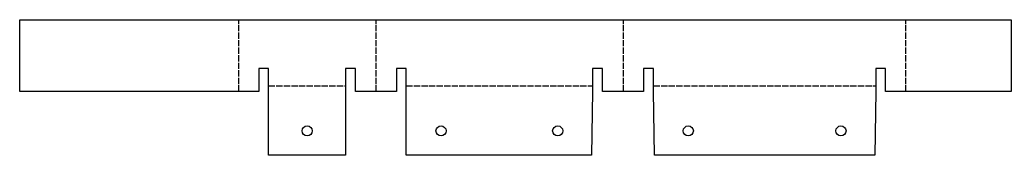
# Model space of a CAD drawing. Header units: millimetres. Extents: x 0 to 200, y -14 to 13.
import ezdxf

# ---------------------------------------------------------------- set-up
doc = ezdxf.new("R2010")
doc.units = ezdxf.units.MM
doc.linetypes.add('DASHED', pattern=[1.524, 1.27, -0.254])
for name, color, linetype in [('BEND_DOWN_45', 6, 'DASHED'), ('BEND_DOWN_90', 6, 'DASHED'), ('BEND_UP_45', 3, 'DASHED'), ('CUT', 7, 'Continuous'), ('TAP', 1, 'Continuous')]:
    doc.layers.add(name, color=color, linetype=linetype)

msp = doc.modelspace()

# ---------------------------------------------------------------- linework, layer by layer
at = {"layer": 'BEND_DOWN_45', "linetype": 'DASHED'}
for p, q in [((121.57, -1.18), (121.57, 13.33)), ((178.44, -1.18), (178.44, 13.33))]:
    msp.add_line(p, q, dxfattribs=at)
at = {"layer": 'BEND_DOWN_90', "linetype": 'DASHED'}
for p, q in [((50.11, 0), (65.61, 0)), ((77.82, 0), (115.32, 0)), ((127.61, 0), (172.36, 0))]:
    msp.add_line(p, q, dxfattribs=at)
at = {"layer": 'BEND_UP_45', "linetype": 'DASHED'}
for p, q in [((44.07, -1.18), (44.07, 13.33)), ((71.78, -1.18), (71.78, 13.33))]:
    msp.add_line(p, q, dxfattribs=at)
at = {"layer": 'CUT'}
msp.add_lwpolyline([(199.63, -1.18), (174.36, -1.18), (174.36, 3.47), (172.36, 3.47), (172.36, -1.18), (172.35, -1.18), (172.18, -14.03), (127.8, -14.03), (127.63, -1.18), (127.61, -1.18), (127.61, 3.47), (125.61, 3.47), (125.61, -1.18), (117.32, -1.18), (117.32, 3.47), (115.32, 3.47), (115.32, -1.18), (115.3, -1.18), (115.14, -14.03), (77.82, -14.03), (77.82, 3.47), (75.82, 3.47), (75.82, -1.18), (67.61, -1.18), (67.61, 3.47), (65.61, 3.47), (65.61, -14.03), (50.11, -14.03), (50.11, 3.47), (48.11, 3.47), (48.11, -1.18), (0, -1.18), (0, 13.33), (199.63, 13.33)], close=True, dxfattribs=at)
at = {"layer": 'TAP'}
for centre in [(57.86, -9.12), (84.82, -9.12), (108.32, -9.12), (134.61, -9.12), (165.36, -9.12)]:
    msp.add_circle(centre, 1.02, dxfattribs=at)

doc.saveas('drawing.dxf')
